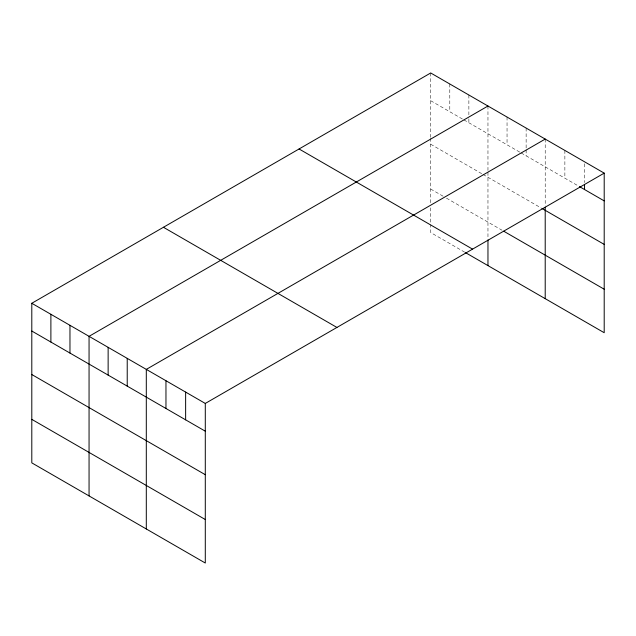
<?xml version="1.0" encoding="UTF-8"?>
<svg xmlns="http://www.w3.org/2000/svg" width="636" height="636" viewBox="0 0 636 636"><rect width="100%" height="100%" fill="white"/><g stroke="black" fill="none" stroke-linecap="round" stroke-linejoin="round"><path stroke-width="0.48" stroke-dasharray="3.18 2.39" d="M430.707 100.719L463.072 119.401M463.898 119.886L520.32 152.457M521.146 152.942L578.553 186.078M430.707 144.229L482.152 173.93M482.978 174.407L541.061 207.94M430.707 189.051L443.157 196.238M446.472 198.154L502.066 230.248M464.725 252.198L430.707 232.561L430.707 224.651M584.54 163.762L584.54 182.596M564.871 150.43L564.871 178.183M545.211 139.077L545.211 206.382M526.131 128.059L526.131 148.872M526.131 149.865L526.131 155.812M507.043 117.04L507.043 144.793M487.963 106.021L487.963 171.346M487.963 172.34L487.963 238.913M468.875 95.01L468.875 114.83M468.875 118.797L468.875 122.756M449.795 83.992L449.795 111.737M430.707 72.973L430.707 137.304M430.707 138.298L430.707 203.886M430.707 207.837L430.707 223.657"/><path stroke-width="0.95" d="M604.2 173.135L205.293 403.439L205.293 563.027L31.8 462.865L31.8 303.277L430.707 72.973L604.2 173.135L604.2 332.723L465.56 252.675M487.963 106.021L89.056 336.333L89.056 495.921M545.211 139.077L146.304 369.389L146.304 528.977M579.412 186.571L604.2 200.889M541.896 208.417L604.2 244.391M503.728 231.21L604.2 289.213M299.071 148.975L472.564 249.137M163.436 227.275L336.929 327.445M31.8 303.277L205.293 403.439M31.8 331.03L205.293 431.192M31.8 374.532L205.293 474.702M31.8 419.363L205.293 519.525M584.54 184.575L584.54 189.536M545.211 207.368L545.211 298.666M487.963 239.907L487.963 265.61M185.633 392.094L185.633 419.84M165.964 380.741L165.964 408.487M127.224 358.37L127.224 386.124M108.136 347.351L108.136 375.105M69.968 325.314L69.968 353.067M50.888 314.295L50.888 342.049"/></g></svg>
